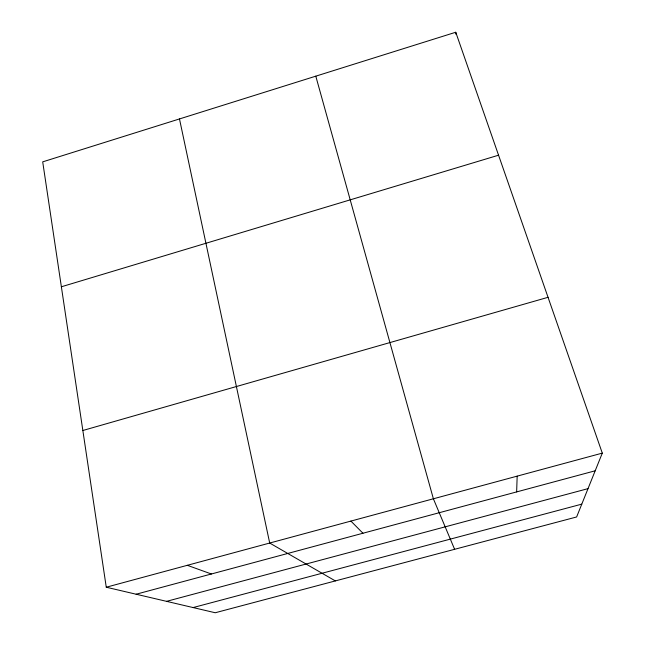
<?xml version="1.0" encoding="UTF-8"?>
<svg xmlns="http://www.w3.org/2000/svg" width="645" height="645" viewBox="0 0 645 645"><rect width="100%" height="100%" fill="white"/><g stroke="black" fill="none" stroke-linecap="round" stroke-linejoin="round"><path stroke-width="0.97" d="M516.645 491.917L517.169 476.139M602.293 453.121L576.63 516.968L215.245 612.75L106.264 587.224L42.707 161.855L455.749 32.25L602.293 453.121L106.264 587.224M61.372 286.783L498.561 155.203M82.85 430.497L548.04 297.313M136.143 594.222L595.19 470.794M166.555 601.35L588.014 488.644M193.113 607.566L581.782 504.14M187.332 565.31L211.399 573.994M335.352 580.919L269.699 543.042L179.479 118.938M350.904 521.087L362.95 533.238M454.612 549.306L433.384 498.787L315.792 76.166M455.749 32.25L455.918 34.233"/></g></svg>
